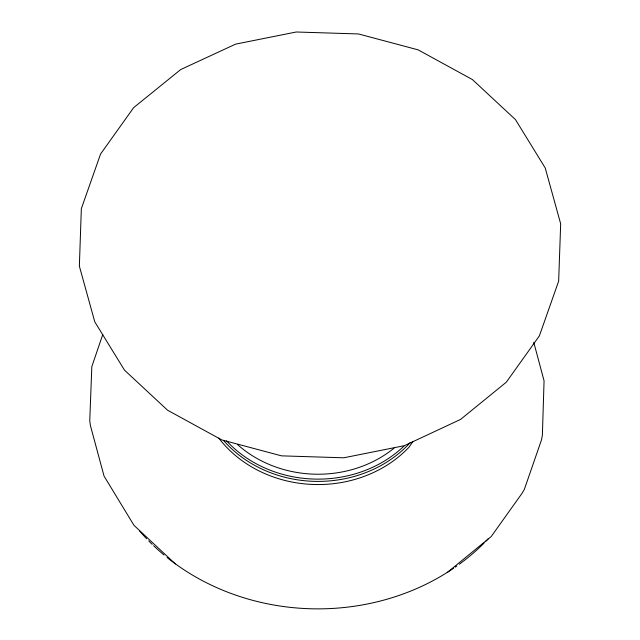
<?xml version="1.0" encoding="UTF-8"?>
<svg xmlns="http://www.w3.org/2000/svg" width="640" height="640" viewBox="0 0 640 640"><rect width="100%" height="100%" fill="white"/><g stroke="black" fill="none" stroke-linecap="round" stroke-linejoin="round"><path stroke-width="0.96" d="M102.792 334.456L91.824 366.64L89.752 420.912L90.448 425.696L104.056 476.104L133.984 525.336L175.32 563.92M413.032 441.392L409.072 447.136A118.424 103.072 1.1 0 1 221.264 441.24A125.048 108.84 1.1 0 1 218.84 438.048M447.312 572.456L491.208 536.544L522.152 493.168L524.384 489.28L541.512 439.848L542.384 435.104L544.064 380.824L533.76 342.312M404.4 445.664L460.56 419.424L506.344 382.16L539.416 335.8L558.656 281.152L560.592 226.24L560.64 223.68L545.216 167.952L515.472 119.616L472.416 79.568L418.152 49.864L358.504 33.952L296.24 32L235.6 44.136L180.72 69.544L133.656 107.64L100.584 154L81.344 208.648L79.36 266.12L94.784 321.856L124.528 370.184L167.584 410.232L221.848 439.936L281.496 455.848L343.76 457.8L404.4 445.664A116.704 101.576 1.1 0 1 226.544 440.864M410.136 442.648A117.968 102.672 1.1 0 1 223.576 440.488M488.144 538.896A221.408 192.704 1.1 0 1 485.472 541.68M484.104 543.056A221.408 192.704 1.1 0 1 459.296 564.24M456.856 565.992A221.408 192.704 1.1 0 1 455.216 567.136M453.568 568.272A221.408 192.704 1.1 0 1 167.096 557.504M164.016 554.984A221.408 192.704 1.1 0 1 153.624 545.728M152.2 544.36A221.408 192.704 1.1 0 1 148.704 540.88M146.656 538.76A221.408 192.704 1.1 0 1 139.488 530.832M394.032 448.168A111.768 97.28 1.1 0 1 237.504 444.536"/></g></svg>
